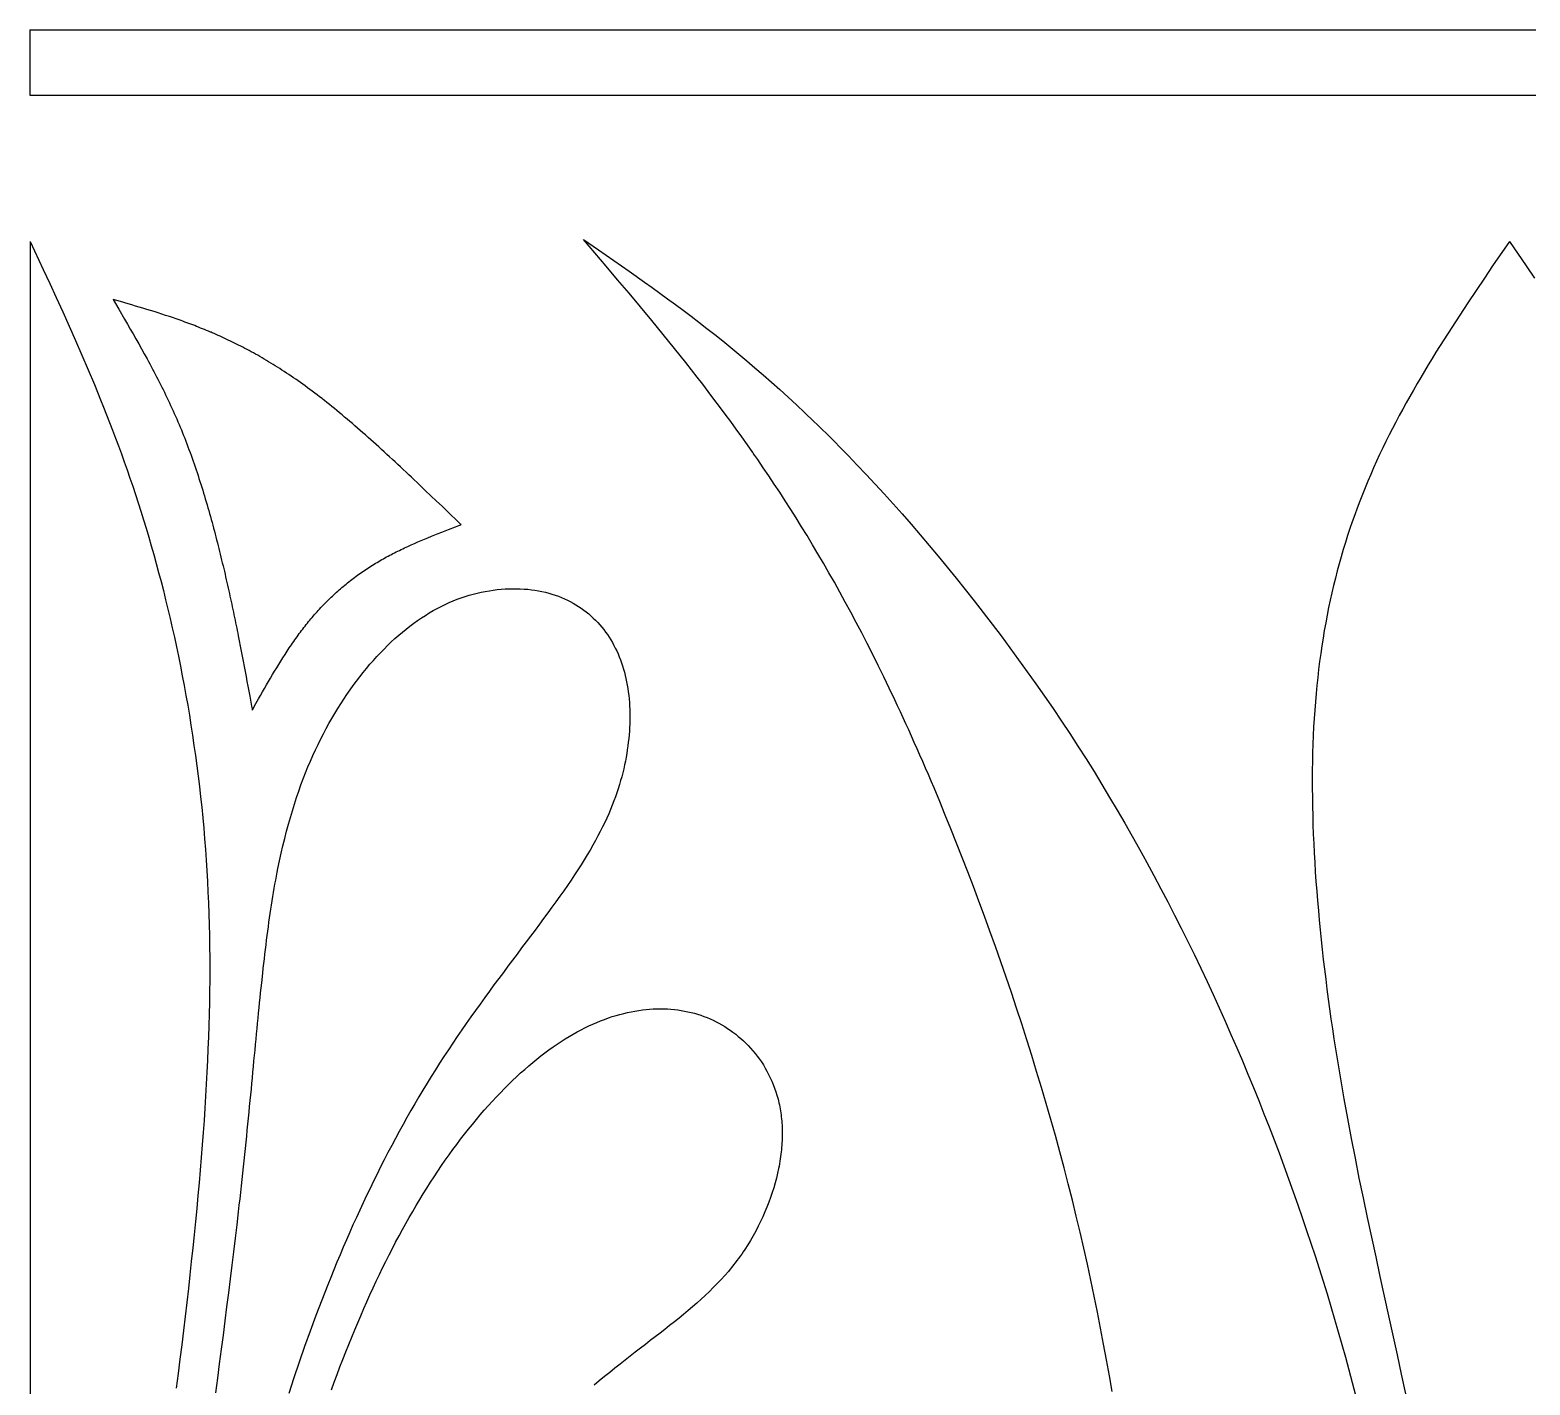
# Model space of a CAD drawing. Extents: x 0 to 279, y 0 to 212.
# Drawn here: x 2.93 to 25.21, y 139.08 to 159.21 of the extents above; entities that cross this region are included whole.
import ezdxf

# ---------------------------------------------------------------- set-up
doc = ezdxf.new("R2010")
doc.units = 0
doc.layers.add('LAYER_1', color=18, linetype='CONTINUOUS')

msp = doc.modelspace()

# ---------------------------------------------------------------- linework, layer by layer
at = {"layer": 'LAYER_1'}
for points in [[(2.927, 159.214), (2.929, 159.214), (2.933, 159.214), (2.941, 159.214), (2.951, 159.214), (2.965, 159.214), (2.981, 159.214), (3.001, 159.214), (3.023, 159.214), (3.048, 159.214), (3.076, 159.214), (3.107, 159.214), (3.141, 159.214), (3.178, 159.214), (3.218, 159.214), (3.26, 159.214), (3.306, 159.214), (3.354, 159.214), (3.405, 159.214), (3.459, 159.214), (3.515, 159.214), (3.575, 159.214), (3.637, 159.214), (3.702, 159.214), (3.77, 159.214), (3.84, 159.214), (3.913, 159.214), (3.989, 159.214), (4.067, 159.214), (4.149, 159.214), (4.233, 159.214), (4.319, 159.214), (4.408, 159.214), (4.595, 159.214), (4.792, 159.214), (4.999, 159.214), (5.216, 159.214), (5.444, 159.214), (5.682, 159.214), (5.93, 159.214), (6.187, 159.214), (6.455, 159.214), (6.732, 159.214), (7.019, 159.214), (7.315, 159.214), (7.621, 159.214), (7.936, 159.214), (8.26, 159.214), (8.594, 159.214), (8.937, 159.214), (9.288, 159.214), (9.649, 159.214), (10.018, 159.214), (10.396, 159.214), (10.782, 159.214), (11.177, 159.214), (11.58, 159.214), (11.992, 159.214), (12.412, 159.214), (12.84, 159.214), (13.276, 159.214), (13.719, 159.214), (14.171, 159.214), (14.631, 159.214), (15.098, 159.214), (15.572, 159.214), (16.054, 159.214), (16.544, 159.214), (17.041, 159.214), (17.544, 159.214), (18.055, 159.214), (18.573, 159.214), (19.098, 159.214), (19.63, 159.214), (20.168, 159.214), (20.713, 159.214), (21.264, 159.214), (21.822, 159.214), (22.386, 159.214), (22.957, 159.214), (23.533, 159.214), (24.116, 159.214), (24.704, 159.214), (25.299, 159.214)], [(2.928, 158.241), (2.928, 158.241), (2.928, 158.241), (2.928, 158.241), (2.928, 158.241), (2.928, 158.241), (2.928, 158.241), (2.928, 158.241), (2.928, 158.241), (2.928, 158.241), (2.928, 158.242), (2.928, 158.242), (2.928, 158.242), (2.928, 158.242), (2.928, 158.243), (2.928, 158.243), (2.928, 158.243), (2.928, 158.244), (2.928, 158.244), (2.928, 158.245), (2.928, 158.245), (2.928, 158.245), (2.928, 158.246), (2.928, 158.246), (2.928, 158.247), (2.928, 158.247), (2.928, 158.248), (2.928, 158.248), (2.928, 158.249), (2.928, 158.25), (2.928, 158.25), (2.928, 158.251), (2.928, 158.252), (2.928, 158.253), (2.928, 158.254), (2.928, 158.256), (2.928, 158.257), (2.928, 158.259), (2.928, 158.261), (2.928, 158.263), (2.928, 158.265), (2.928, 158.267), (2.928, 158.269), (2.928, 158.271), (2.928, 158.273), (2.928, 158.275), (2.928, 158.278), (2.928, 158.28), (2.928, 158.282), (2.928, 158.285), (2.928, 158.288), (2.928, 158.29), (2.928, 158.293), (2.928, 158.296), (2.928, 158.299), (2.928, 158.301), (2.928, 158.304), (2.928, 158.307), (2.928, 158.311), (2.928, 158.314), (2.928, 158.317), (2.928, 158.32), (2.928, 158.324), (2.928, 158.327), (2.928, 158.33), (2.928, 158.334), (2.928, 158.337), (2.928, 158.341), (2.928, 158.345), (2.928, 158.348), (2.928, 158.352), (2.928, 158.356), (2.928, 158.36), (2.928, 158.364), (2.928, 158.368), (2.928, 158.372), (2.928, 158.376), (2.928, 158.38), (2.928, 158.384), (2.928, 158.388), (2.928, 158.393), (2.928, 158.397), (2.928, 158.401), (2.928, 158.406), (2.928, 158.41), (2.928, 158.415), (2.928, 158.419), (2.928, 158.424), (2.928, 158.428), (2.928, 158.433), (2.928, 158.438), (2.928, 158.442), (2.928, 158.447), (2.928, 158.452), (2.928, 158.457), (2.928, 158.461), (2.928, 158.466), (2.928, 158.471), (2.928, 158.476), (2.928, 158.481), (2.928, 158.486), (2.928, 158.491), (2.928, 158.496), (2.928, 158.501), (2.928, 158.507), (2.928, 158.512), (2.928, 158.517), (2.928, 158.522), (2.928, 158.527), (2.928, 158.533), (2.928, 158.538), (2.928, 158.543), (2.928, 158.549), (2.928, 158.554), (2.928, 158.559), (2.928, 158.565), (2.928, 158.57), (2.928, 158.581), (2.928, 158.592), (2.928, 158.603), (2.928, 158.614), (2.928, 158.625), (2.928, 158.636), (2.928, 158.648), (2.928, 158.659), (2.928, 158.67), (2.928, 158.682), (2.928, 158.704), (2.928, 158.727), (2.928, 158.75), (2.928, 158.773), (2.928, 158.784), (2.928, 158.795), (2.928, 158.807), (2.928, 158.818), (2.928, 158.829), (2.928, 158.84), (2.928, 158.851), (2.928, 158.862), (2.928, 158.873), (2.928, 158.884), (2.928, 158.89), (2.928, 158.895), (2.928, 158.901), (2.928, 158.906), (2.928, 158.911), (2.928, 158.917), (2.928, 158.922), (2.928, 158.927), (2.928, 158.932), (2.928, 158.938), (2.928, 158.943), (2.928, 158.948), (2.928, 158.953), (2.928, 158.958), (2.928, 158.963), (2.928, 158.968), (2.928, 158.973), (2.928, 158.978), (2.928, 158.983), (2.928, 158.988), (2.928, 158.993), (2.928, 158.998), (2.928, 159.003), (2.928, 159.007), (2.928, 159.012), (2.928, 159.017), (2.928, 159.022), (2.928, 159.026), (2.928, 159.031), (2.928, 159.035), (2.928, 159.04), (2.928, 159.044), (2.928, 159.049), (2.928, 159.053), (2.928, 159.057), (2.928, 159.062), (2.928, 159.066), (2.928, 159.07), (2.928, 159.074), (2.928, 159.078), (2.928, 159.083), (2.928, 159.087), (2.928, 159.091), (2.928, 159.094), (2.928, 159.098), (2.928, 159.102), (2.928, 159.106), (2.928, 159.11), (2.928, 159.113), (2.928, 159.117), (2.928, 159.12), (2.928, 159.124), (2.928, 159.127), (2.928, 159.131), (2.928, 159.134), (2.928, 159.137), (2.928, 159.141), (2.928, 159.144), (2.928, 159.147), (2.928, 159.15), (2.928, 159.153), (2.928, 159.156), (2.928, 159.159), (2.928, 159.161), (2.928, 159.164), (2.928, 159.167), (2.928, 159.169), (2.928, 159.172), (2.928, 159.174), (2.928, 159.177), (2.928, 159.179), (2.928, 159.181), (2.928, 159.184), (2.928, 159.186), (2.928, 159.188), (2.928, 159.19), (2.928, 159.192), (2.928, 159.193), (2.928, 159.195), (2.928, 159.197), (2.928, 159.199), (2.928, 159.2), (2.928, 159.201), (2.928, 159.203), (2.928, 159.204), (2.928, 159.204), (2.928, 159.205), (2.928, 159.205), (2.928, 159.206), (2.928, 159.207), (2.928, 159.207), (2.928, 159.208), (2.928, 159.208), (2.928, 159.209), (2.928, 159.209), (2.928, 159.209), (2.928, 159.21), (2.928, 159.21), (2.928, 159.211), (2.928, 159.211), (2.928, 159.211), (2.928, 159.212), (2.928, 159.212), (2.928, 159.212), (2.928, 159.212), (2.928, 159.213), (2.928, 159.213), (2.928, 159.213), (2.928, 159.213), (2.928, 159.213), (2.928, 159.214), (2.928, 159.214), (2.928, 159.214), (2.928, 159.214), (2.928, 159.214), (2.928, 159.214)], [(25.299, 158.241), (24.704, 158.241), (24.116, 158.241), (23.533, 158.241), (22.957, 158.241), (22.386, 158.241), (21.822, 158.241), (21.264, 158.241), (20.713, 158.241), (20.168, 158.241), (19.63, 158.241), (19.098, 158.241), (18.573, 158.241), (18.055, 158.241), (17.545, 158.241), (17.041, 158.241), (16.544, 158.241), (16.055, 158.241), (15.572, 158.241), (15.098, 158.241), (14.631, 158.241), (14.171, 158.241), (13.72, 158.241), (13.276, 158.241), (12.84, 158.241), (12.412, 158.241), (11.992, 158.241), (11.58, 158.241), (11.177, 158.241), (10.782, 158.241), (10.396, 158.241), (10.018, 158.241), (9.649, 158.241), (9.288, 158.241), (8.937, 158.241), (8.594, 158.241), (8.261, 158.241), (7.936, 158.241), (7.621, 158.241), (7.315, 158.241), (7.019, 158.241), (6.732, 158.241), (6.455, 158.241), (6.187, 158.241), (5.93, 158.241), (5.682, 158.241), (5.444, 158.241), (5.216, 158.241), (4.999, 158.241), (4.792, 158.241), (4.595, 158.241), (4.409, 158.241), (4.319, 158.241), (4.233, 158.241), (4.149, 158.241), (4.068, 158.241), (3.989, 158.241), (3.913, 158.241), (3.84, 158.241), (3.77, 158.241), (3.702, 158.241), (3.637, 158.241), (3.575, 158.241), (3.515, 158.241), (3.459, 158.241), (3.405, 158.241), (3.354, 158.241), (3.306, 158.241), (3.26, 158.241), (3.218, 158.241), (3.178, 158.241), (3.141, 158.241), (3.107, 158.241), (3.076, 158.241), (3.048, 158.241), (3.023, 158.241), (3.001, 158.241), (2.981, 158.241), (2.965, 158.241), (2.952, 158.241), (2.941, 158.241), (2.934, 158.241), (2.929, 158.241), (2.928, 158.241)], [(2.928, 156.072), (3.123, 155.655), (3.22, 155.446), (3.317, 155.236), (3.413, 155.024), (3.509, 154.812), (3.604, 154.598), (3.699, 154.382), (3.792, 154.164), (3.884, 153.943), (3.93, 153.832), (3.976, 153.72), (4.021, 153.607), (4.066, 153.494), (4.11, 153.38), (4.155, 153.265), (4.199, 153.149), (4.242, 153.032), (4.285, 152.914), (4.328, 152.796), (4.37, 152.676), (4.412, 152.555), (4.453, 152.434), (4.494, 152.311), (4.534, 152.187), (4.574, 152.062), (4.614, 151.935), (4.652, 151.808), (4.691, 151.679), (4.729, 151.549), (4.766, 151.418), (4.802, 151.286), (4.838, 151.153), (4.874, 151.018), (4.909, 150.883), (4.943, 150.746), (4.976, 150.609), (5.009, 150.47), (5.041, 150.331), (5.072, 150.19), (5.103, 150.048), (5.133, 149.906), (5.162, 149.762), (5.19, 149.618), (5.217, 149.472), (5.244, 149.326), (5.27, 149.179), (5.295, 149.031), (5.319, 148.882), (5.342, 148.733), (5.364, 148.582), (5.386, 148.431), (5.406, 148.279), (5.426, 148.126), (5.444, 147.973), (5.462, 147.819), (5.478, 147.664), (5.494, 147.508), (5.508, 147.352), (5.522, 147.195), (5.534, 147.037), (5.545, 146.879), (5.555, 146.721), (5.564, 146.561), (5.572, 146.401), (5.579, 146.241), (5.585, 146.079), (5.589, 145.917), (5.593, 145.755), (5.595, 145.591), (5.597, 145.426), (5.597, 145.261), (5.597, 145.095), (5.595, 144.927), (5.593, 144.759), (5.589, 144.59), (5.584, 144.419), (5.579, 144.248), (5.572, 144.075), (5.565, 143.901), (5.556, 143.725), (5.547, 143.549), (5.537, 143.371), (5.525, 143.191), (5.513, 143.01), (5.5, 142.828), (5.487, 142.644), (5.472, 142.459), (5.456, 142.271), (5.44, 142.083), (5.423, 141.892), (5.405, 141.7), (5.386, 141.506), (5.366, 141.311), (5.346, 141.113), (5.324, 140.914), (5.302, 140.712), (5.28, 140.509), (5.256, 140.304), (5.232, 140.096), (5.207, 139.887), (5.181, 139.675), (5.155, 139.462), (5.128, 139.247), (5.101, 139.03)], [(2.928, 156.072), (2.928, 156.072), (2.928, 156.071), (2.928, 156.069), (2.928, 156.066), (2.928, 156.063), (2.928, 156.058), (2.928, 156.053), (2.928, 156.047), (2.928, 156.041), (2.928, 156.033), (2.928, 156.025), (2.928, 156.016), (2.928, 156.006), (2.928, 155.996), (2.928, 155.985), (2.928, 155.973), (2.928, 155.96), (2.928, 155.946), (2.928, 155.932), (2.928, 155.917), (2.928, 155.902), (2.928, 155.885), (2.928, 155.868), (2.928, 155.85), (2.928, 155.832), (2.928, 155.812), (2.928, 155.792), (2.928, 155.772), (2.928, 155.75), (2.928, 155.728), (2.928, 155.705), (2.928, 155.682), (2.928, 155.632), (2.928, 155.581), (2.928, 155.526), (2.928, 155.468), (2.928, 155.408), (2.928, 155.346), (2.928, 155.28), (2.928, 155.212), (2.928, 155.142), (2.928, 155.069), (2.928, 154.993), (2.928, 154.915), (2.928, 154.834), (2.928, 154.751), (2.928, 154.665), (2.928, 154.577), (2.928, 154.487), (2.928, 154.394), (2.928, 154.299), (2.928, 154.202), (2.928, 154.102), (2.928, 154), (2.928, 153.896), (2.928, 153.79), (2.928, 153.681), (2.928, 153.57), (2.928, 153.457), (2.928, 153.342), (2.928, 153.225), (2.928, 153.106), (2.928, 152.985), (2.928, 152.861), (2.928, 152.736), (2.928, 152.609), (2.928, 152.48), (2.928, 152.349), (2.928, 152.216), (2.928, 152.081), (2.928, 151.945), (2.928, 151.806), (2.928, 151.666), (2.928, 151.524), (2.928, 151.38), (2.928, 151.235), (2.928, 151.087), (2.928, 150.939), (2.928, 150.788), (2.928, 150.636), (2.928, 150.482), (2.928, 150.327), (2.928, 150.17), (2.928, 150.012), (2.928, 149.852), (2.928, 149.691), (2.928, 149.528), (2.928, 149.364), (2.928, 149.198), (2.928, 149.031), (2.928, 148.863), (2.928, 148.694), (2.928, 148.523), (2.928, 148.351), (2.928, 148.177), (2.928, 148.003), (2.928, 147.827), (2.928, 147.65), (2.928, 147.472), (2.928, 147.293), (2.928, 147.112), (2.928, 146.931), (2.928, 146.748), (2.928, 146.565), (2.928, 146.381), (2.928, 146.195), (2.928, 146.009), (2.928, 145.821), (2.928, 145.633), (2.928, 145.444), (2.928, 145.254), (2.928, 145.064), (2.928, 144.872), (2.928, 144.68), (2.928, 144.487), (2.928, 144.293), (2.928, 143.903), (2.928, 143.511), (2.928, 143.117), (2.928, 142.72), (2.928, 142.321), (2.928, 141.921), (2.928, 141.519), (2.928, 141.115), (2.928, 140.71), (2.928, 140.305), (2.928, 139.491), (2.928, 138.676)], [(19.005, 138.978), (18.964, 139.214), (18.921, 139.45), (18.878, 139.686), (18.833, 139.923), (18.786, 140.159), (18.738, 140.397), (18.689, 140.634), (18.637, 140.872), (18.584, 141.11), (18.529, 141.348), (18.473, 141.587), (18.414, 141.826), (18.354, 142.065), (18.292, 142.305), (18.228, 142.544), (18.162, 142.783), (18.095, 143.022), (18.026, 143.261), (17.956, 143.499), (17.884, 143.736), (17.811, 143.973), (17.737, 144.208), (17.662, 144.443), (17.586, 144.676), (17.508, 144.909), (17.43, 145.139), (17.351, 145.368), (17.271, 145.596), (17.19, 145.822), (17.109, 146.045), (17.027, 146.267), (16.944, 146.487), (16.861, 146.704), (16.778, 146.918), (16.695, 147.131), (16.611, 147.34), (16.527, 147.546), (16.443, 147.75), (16.359, 147.95), (16.317, 148.049), (16.275, 148.148), (16.233, 148.245), (16.192, 148.342), (16.15, 148.437), (16.108, 148.532), (16.066, 148.626), (16.025, 148.719), (15.983, 148.811), (15.942, 148.902), (15.9, 148.992), (15.859, 149.082), (15.818, 149.171), (15.776, 149.259), (15.694, 149.432), (15.612, 149.602), (15.53, 149.77), (15.448, 149.934), (15.366, 150.095), (15.285, 150.253), (15.203, 150.409), (15.122, 150.562), (15.041, 150.713), (14.96, 150.86), (14.879, 151.006), (14.797, 151.149), (14.716, 151.29), (14.635, 151.428), (14.554, 151.565), (14.473, 151.699), (14.392, 151.831), (14.311, 151.962), (14.23, 152.09), (14.148, 152.217), (14.067, 152.343), (13.986, 152.466), (13.904, 152.588), (13.822, 152.709), (13.74, 152.829), (13.699, 152.888), (13.679, 152.917), (13.677, 152.919), (13.677, 152.92), (13.676, 152.922), (13.673, 152.925), (13.668, 152.933), (13.586, 153.05), (13.503, 153.166), (13.421, 153.281), (13.338, 153.394), (13.255, 153.507), (13.172, 153.619), (13.089, 153.729), (13.005, 153.839), (12.922, 153.948), (12.838, 154.056), (12.671, 154.27), (12.503, 154.481), (12.335, 154.689), (12.166, 154.895), (11.997, 155.099), (11.828, 155.302), (11.658, 155.503), (11.489, 155.703), (11.15, 156.102), (11.376, 155.946), (11.602, 155.789), (11.83, 155.63), (12.057, 155.468), (12.172, 155.386), (12.286, 155.303), (12.401, 155.219), (12.517, 155.134), (12.633, 155.048), (12.749, 154.96), (12.865, 154.871), (12.983, 154.78), (13.1, 154.687), (13.219, 154.593), (13.338, 154.496), (13.457, 154.398), (13.578, 154.297), (13.699, 154.195), (13.82, 154.089), (13.943, 153.982), (14.066, 153.872), (14.19, 153.759), (14.315, 153.643), (14.441, 153.525), (14.568, 153.403), (14.632, 153.341), (14.696, 153.279), (14.761, 153.215), (14.825, 153.151), (14.89, 153.086), (14.955, 153.02), (15.086, 152.886), (15.218, 152.749), (15.35, 152.609), (15.483, 152.466), (15.616, 152.321), (15.75, 152.172), (15.884, 152.021), (16.018, 151.868), (16.153, 151.712), (16.287, 151.554), (16.422, 151.393), (16.556, 151.23), (16.69, 151.065), (16.824, 150.898), (16.957, 150.729), (17.09, 150.558), (17.223, 150.385), (17.355, 150.21), (17.486, 150.034), (17.616, 149.856), (17.745, 149.676), (17.873, 149.495), (18.001, 149.312), (18.127, 149.129), (18.251, 148.943), (18.375, 148.757), (18.496, 148.57), (18.617, 148.381), (18.736, 148.192), (18.853, 148.002), (18.968, 147.81), (19.082, 147.618), (19.194, 147.426), (19.304, 147.232), (19.413, 147.038), (19.521, 146.844), (19.626, 146.649), (19.73, 146.453), (19.833, 146.257), (19.934, 146.061), (20.033, 145.864), (20.131, 145.667), (20.227, 145.47), (20.322, 145.273), (20.415, 145.075), (20.506, 144.878), (20.596, 144.681), (20.685, 144.483), (20.771, 144.286), (20.857, 144.089), (20.941, 143.892), (21.023, 143.696), (21.104, 143.499), (21.183, 143.304), (21.261, 143.108), (21.337, 142.913), (21.412, 142.719), (21.485, 142.525), (21.557, 142.332), (21.627, 142.14), (21.696, 141.948), (21.764, 141.756), (21.83, 141.566), (21.894, 141.375), (21.958, 141.186), (22.02, 140.996), (22.081, 140.807), (22.14, 140.618), (22.199, 140.43), (22.256, 140.242), (22.311, 140.053), (22.366, 139.866), (22.42, 139.678), (22.472, 139.49), (22.523, 139.303), (22.574, 139.115), (22.623, 138.927)], [(24.907, 156.072), (24.659, 155.709), (24.536, 155.526), (24.413, 155.344), (24.291, 155.161), (24.17, 154.978), (24.051, 154.794), (23.933, 154.61), (23.817, 154.424), (23.76, 154.332), (23.703, 154.238), (23.647, 154.145), (23.591, 154.051), (23.536, 153.958), (23.482, 153.863), (23.428, 153.769), (23.375, 153.674), (23.323, 153.579), (23.272, 153.484), (23.221, 153.388), (23.171, 153.292), (23.122, 153.196), (23.074, 153.099), (23.027, 153.002), (22.98, 152.905), (22.935, 152.807), (22.891, 152.709), (22.848, 152.61), (22.805, 152.511), (22.764, 152.412), (22.724, 152.312), (22.685, 152.211), (22.646, 152.11), (22.609, 152.009), (22.573, 151.906), (22.538, 151.804), (22.504, 151.7), (22.471, 151.596), (22.439, 151.492), (22.409, 151.386), (22.379, 151.28), (22.35, 151.174), (22.322, 151.066), (22.296, 150.958), (22.27, 150.849), (22.246, 150.739), (22.222, 150.629), (22.2, 150.517), (22.179, 150.405), (22.158, 150.292), (22.139, 150.178), (22.121, 150.063), (22.104, 149.947), (22.088, 149.83), (22.073, 149.712), (22.059, 149.593), (22.047, 149.473), (22.035, 149.352), (22.025, 149.23), (22.015, 149.107), (22.007, 148.982), (21.999, 148.857), (21.993, 148.73), (21.988, 148.602), (21.984, 148.473), (21.981, 148.343), (21.979, 148.212), (21.978, 148.079), (21.978, 147.946), (21.98, 147.811), (21.982, 147.676), (21.985, 147.539), (21.989, 147.402), (21.994, 147.263), (22.001, 147.124), (22.008, 146.984), (22.016, 146.843), (22.024, 146.702), (22.034, 146.56), (22.045, 146.417), (22.056, 146.273), (22.069, 146.129), (22.082, 145.985), (22.096, 145.84), (22.111, 145.694), (22.127, 145.548), (22.143, 145.402), (22.16, 145.255), (22.178, 145.108), (22.197, 144.96), (22.216, 144.813), (22.237, 144.665), (22.257, 144.517), (22.279, 144.369), (22.301, 144.22), (22.324, 144.072), (22.347, 143.924), (22.372, 143.775), (22.396, 143.627), (22.422, 143.479), (22.448, 143.331), (22.501, 143.035), (22.557, 142.74), (22.614, 142.446), (22.673, 142.152), (22.734, 141.858), (22.795, 141.565), (22.857, 141.273), (22.921, 140.981), (22.984, 140.689), (23.112, 140.107), (23.239, 139.527), (23.301, 139.238), (23.363, 138.948)], [(24.907, 156.072), (25.155, 155.709), (25.279, 155.526)], [(5.687, 138.963), (5.716, 139.18), (5.744, 139.394), (5.773, 139.608), (5.8, 139.82), (5.828, 140.031), (5.854, 140.24), (5.881, 140.447), (5.906, 140.653), (5.932, 140.857), (5.956, 141.058), (5.98, 141.258), (6.004, 141.456), (6.026, 141.651), (6.037, 141.748), (6.048, 141.845), (6.059, 141.94), (6.07, 142.036), (6.08, 142.13), (6.09, 142.224), (6.1, 142.317), (6.11, 142.41), (6.12, 142.502), (6.129, 142.594), (6.138, 142.685), (6.147, 142.775), (6.156, 142.864), (6.165, 142.953), (6.174, 143.042), (6.183, 143.13), (6.191, 143.217), (6.199, 143.303), (6.208, 143.389), (6.216, 143.475), (6.224, 143.559), (6.232, 143.643), (6.24, 143.727), (6.248, 143.81), (6.255, 143.892), (6.263, 143.974), (6.271, 144.055), (6.278, 144.135), (6.286, 144.215), (6.294, 144.295), (6.301, 144.373), (6.309, 144.451), (6.316, 144.529), (6.324, 144.606), (6.332, 144.682), (6.339, 144.758), (6.347, 144.833), (6.354, 144.907), (6.362, 144.981), (6.37, 145.055), (6.386, 145.199), (6.394, 145.271), (6.402, 145.342), (6.41, 145.412), (6.418, 145.482), (6.426, 145.551), (6.435, 145.62), (6.443, 145.688), (6.452, 145.755), (6.46, 145.822), (6.469, 145.888), (6.478, 145.954), (6.488, 146.019), (6.497, 146.083), (6.507, 146.147), (6.516, 146.21), (6.526, 146.273), (6.536, 146.335), (6.546, 146.397), (6.557, 146.458), (6.567, 146.518), (6.578, 146.578), (6.589, 146.637), (6.601, 146.696), (6.612, 146.754), (6.636, 146.869), (6.661, 146.981), (6.686, 147.092), (6.712, 147.2), (6.74, 147.306), (6.768, 147.41), (6.796, 147.512), (6.826, 147.612), (6.857, 147.71), (6.888, 147.807), (6.92, 147.901), (6.953, 147.994), (6.987, 148.085), (7.022, 148.175), (7.057, 148.262), (7.093, 148.348), (7.13, 148.433), (7.168, 148.516), (7.207, 148.597), (7.246, 148.678), (7.286, 148.756), (7.327, 148.833), (7.369, 148.909), (7.412, 148.984), (7.455, 149.058), (7.499, 149.13), (7.544, 149.201), (7.589, 149.271), (7.635, 149.34), (7.682, 149.407), (7.73, 149.474), (7.778, 149.539), (7.827, 149.603), (7.877, 149.666), (7.927, 149.727), (7.978, 149.787), (8.03, 149.846), (8.082, 149.903), (8.134, 149.959), (8.187, 150.014), (8.241, 150.067), (8.295, 150.119), (8.35, 150.169), (8.405, 150.218), (8.46, 150.265), (8.516, 150.31), (8.573, 150.354), (8.629, 150.397), (8.686, 150.438), (8.744, 150.477), (8.802, 150.515), (8.86, 150.55), (8.918, 150.585), (8.977, 150.617), (9.036, 150.648), (9.095, 150.676), (9.155, 150.704), (9.214, 150.729), (9.274, 150.753), (9.334, 150.775), (9.394, 150.795), (9.454, 150.813), (9.514, 150.83), (9.573, 150.845), (9.633, 150.859), (9.692, 150.871), (9.752, 150.881), (9.811, 150.89), (9.869, 150.898), (9.927, 150.903), (9.985, 150.908), (10.043, 150.91), (10.1, 150.911), (10.156, 150.911), (10.212, 150.909), (10.268, 150.906), (10.322, 150.902), (10.376, 150.895), (10.429, 150.888), (10.482, 150.879), (10.533, 150.869), (10.584, 150.857), (10.634, 150.845), (10.683, 150.83), (10.731, 150.815), (10.778, 150.798), (10.824, 150.78), (10.868, 150.761), (10.912, 150.74), (10.955, 150.719), (10.997, 150.696), (11.038, 150.672), (11.078, 150.647), (11.117, 150.621), (11.155, 150.594), (11.192, 150.565), (11.228, 150.536), (11.263, 150.505), (11.297, 150.474), (11.33, 150.442), (11.362, 150.408), (11.393, 150.374), (11.423, 150.339), (11.451, 150.303), (11.479, 150.266), (11.506, 150.228), (11.532, 150.19), (11.556, 150.15), (11.58, 150.11), (11.603, 150.069), (11.624, 150.027), (11.644, 149.985), (11.664, 149.942), (11.682, 149.898), (11.7, 149.854), (11.716, 149.809), (11.731, 149.763), (11.746, 149.716), (11.759, 149.669), (11.771, 149.622), (11.782, 149.574), (11.792, 149.525), (11.802, 149.476), (11.81, 149.426), (11.817, 149.376), (11.823, 149.325), (11.829, 149.274), (11.833, 149.222), (11.836, 149.17), (11.839, 149.118), (11.84, 149.065), (11.84, 149.012), (11.84, 148.958), (11.838, 148.904), (11.836, 148.85), (11.833, 148.795), (11.829, 148.74), (11.823, 148.685), (11.817, 148.629), (11.81, 148.574), (11.802, 148.518), (11.794, 148.461), (11.784, 148.405), (11.773, 148.348), (11.761, 148.291), (11.748, 148.234), (11.734, 148.176), (11.719, 148.117), (11.703, 148.059), (11.685, 147.999), (11.666, 147.939), (11.646, 147.879), (11.625, 147.818), (11.602, 147.756), (11.578, 147.694), (11.552, 147.631), (11.525, 147.567), (11.496, 147.502), (11.466, 147.437), (11.434, 147.371), (11.4, 147.304), (11.365, 147.236), (11.328, 147.167), (11.289, 147.097), (11.249, 147.027), (11.206, 146.955), (11.162, 146.882), (11.116, 146.808), (11.068, 146.733), (11.018, 146.657), (10.966, 146.579), (10.912, 146.501), (10.857, 146.421), (10.8, 146.34), (10.742, 146.259), (10.682, 146.176), (10.621, 146.093), (10.559, 146.008), (10.495, 145.923), (10.431, 145.836), (10.365, 145.749), (10.299, 145.661), (10.232, 145.572), (10.165, 145.482), (10.097, 145.392), (10.028, 145.301), (9.96, 145.209), (9.891, 145.116), (9.821, 145.023), (9.752, 144.929), (9.683, 144.835), (9.614, 144.739), (9.545, 144.644), (9.477, 144.548), (9.409, 144.451), (9.341, 144.354), (9.274, 144.256), (9.208, 144.158), (9.143, 144.06), (9.078, 143.961), (9.014, 143.861), (8.951, 143.761), (8.888, 143.661), (8.827, 143.561), (8.765, 143.46), (8.705, 143.358), (8.645, 143.256), (8.586, 143.154), (8.528, 143.051), (8.47, 142.948), (8.413, 142.844), (8.356, 142.74), (8.301, 142.635), (8.245, 142.53), (8.191, 142.425), (8.137, 142.319), (8.084, 142.212), (8.031, 142.106), (7.979, 141.998), (7.927, 141.891), (7.876, 141.783), (7.826, 141.674), (7.776, 141.565), (7.726, 141.456), (7.678, 141.346), (7.629, 141.235), (7.582, 141.125), (7.534, 141.013), (7.488, 140.902), (7.442, 140.79), (7.396, 140.677), (7.351, 140.564), (7.306, 140.451), (7.262, 140.337), (7.218, 140.223), (7.175, 140.109), (7.091, 139.879), (7.008, 139.648), (6.927, 139.416), (6.848, 139.183), (6.771, 138.949)], [(7.405, 139.005), (7.447, 139.12), (7.49, 139.234), (7.533, 139.347), (7.576, 139.458), (7.62, 139.569), (7.663, 139.679), (7.707, 139.788), (7.752, 139.895), (7.797, 140.002), (7.841, 140.107), (7.887, 140.212), (7.932, 140.315), (7.978, 140.417), (8.025, 140.519), (8.072, 140.619), (8.119, 140.718), (8.166, 140.817), (8.214, 140.914), (8.262, 141.01), (8.311, 141.106), (8.36, 141.2), (8.41, 141.293), (8.46, 141.386), (8.51, 141.477), (8.561, 141.567), (8.613, 141.657), (8.665, 141.745), (8.717, 141.832), (8.77, 141.919), (8.823, 142.004), (8.877, 142.089), (8.932, 142.173), (8.987, 142.255), (9.042, 142.337), (9.098, 142.417), (9.154, 142.497), (9.211, 142.575), (9.268, 142.652), (9.326, 142.728), (9.384, 142.803), (9.442, 142.877), (9.5, 142.949), (9.559, 143.021), (9.618, 143.09), (9.677, 143.159), (9.736, 143.226), (9.796, 143.292), (9.856, 143.357), (9.916, 143.42), (9.976, 143.482), (10.036, 143.542), (10.096, 143.601), (10.156, 143.658), (10.217, 143.714), (10.277, 143.768), (10.337, 143.821), (10.398, 143.872), (10.458, 143.921), (10.518, 143.969), (10.578, 144.015), (10.638, 144.059), (10.698, 144.102), (10.758, 144.143), (10.818, 144.182), (10.878, 144.22), (10.937, 144.256), (10.996, 144.291), (11.056, 144.324), (11.115, 144.355), (11.173, 144.385), (11.232, 144.413), (11.29, 144.44), (11.349, 144.465), (11.406, 144.489), (11.464, 144.511), (11.522, 144.531), (11.579, 144.551), (11.636, 144.568), (11.692, 144.584), (11.749, 144.599), (11.805, 144.612), (11.861, 144.624), (11.916, 144.635), (11.971, 144.643), (12.026, 144.651), (12.08, 144.657), (12.134, 144.662), (12.188, 144.665), (12.241, 144.667), (12.294, 144.668), (12.347, 144.667), (12.399, 144.665), (12.45, 144.662), (12.501, 144.657), (12.552, 144.651), (12.602, 144.644), (12.652, 144.635), (12.701, 144.625), (12.75, 144.613), (12.798, 144.601), (12.846, 144.587), (12.893, 144.571), (12.94, 144.555), (12.986, 144.537), (13.031, 144.518), (13.076, 144.498), (13.12, 144.476), (13.164, 144.453), (13.207, 144.429), (13.249, 144.403), (13.291, 144.377), (13.332, 144.349), (13.372, 144.32), (13.412, 144.29), (13.451, 144.258), (13.489, 144.225), (13.526, 144.191), (13.563, 144.156), (13.599, 144.12), (13.634, 144.083), (13.668, 144.044), (13.701, 144.004), (13.733, 143.963), (13.764, 143.921), (13.794, 143.878), (13.823, 143.833), (13.85, 143.787), (13.877, 143.741), (13.902, 143.693), (13.926, 143.644), (13.949, 143.594), (13.97, 143.542), (13.99, 143.49), (14.008, 143.436), (14.025, 143.382), (14.033, 143.354), (14.041, 143.326), (14.048, 143.298), (14.055, 143.269), (14.061, 143.24), (14.067, 143.211), (14.072, 143.182), (14.077, 143.152), (14.082, 143.122), (14.086, 143.092), (14.09, 143.062), (14.093, 143.031), (14.096, 143), (14.099, 142.969), (14.101, 142.937), (14.102, 142.906), (14.103, 142.873), (14.104, 142.841), (14.104, 142.809), (14.104, 142.776), (14.103, 142.743), (14.101, 142.709), (14.1, 142.676), (14.097, 142.642), (14.095, 142.608), (14.092, 142.574), (14.088, 142.54), (14.084, 142.505), (14.079, 142.471), (14.074, 142.436), (14.069, 142.401), (14.063, 142.366), (14.056, 142.33), (14.049, 142.295), (14.034, 142.224), (14.017, 142.153), (13.998, 142.081), (13.978, 142.009), (13.955, 141.937), (13.931, 141.865), (13.905, 141.793), (13.877, 141.721), (13.847, 141.649), (13.816, 141.578), (13.783, 141.506), (13.748, 141.436), (13.711, 141.365), (13.673, 141.295), (13.633, 141.226), (13.591, 141.158), (13.547, 141.09), (13.525, 141.057), (13.502, 141.023), (13.479, 140.99), (13.455, 140.958), (13.431, 140.925), (13.406, 140.893), (13.381, 140.861), (13.356, 140.829), (13.33, 140.798), (13.304, 140.766), (13.25, 140.705), (13.195, 140.644), (13.139, 140.584), (13.08, 140.525), (13.021, 140.467), (12.96, 140.409), (12.898, 140.352), (12.835, 140.295), (12.77, 140.238), (12.704, 140.182), (12.638, 140.127), (12.57, 140.071), (12.501, 140.015), (12.431, 139.96), (12.361, 139.904), (12.289, 139.848), (12.217, 139.792), (12.144, 139.736), (12.07, 139.679), (11.996, 139.622), (11.921, 139.564), (11.846, 139.505), (11.77, 139.446), (11.694, 139.386), (11.617, 139.326), (11.54, 139.264), (11.463, 139.201), (11.385, 139.138), (11.308, 139.073)]]:
    msp.add_lwpolyline(points, dxfattribs=at)
msp.add_lwpolyline([(4.162, 155.208), (4.247, 155.063), (4.333, 154.917), (4.375, 154.844), (4.417, 154.77), (4.46, 154.697), (4.502, 154.623), (4.543, 154.549), (4.585, 154.475), (4.626, 154.401), (4.667, 154.326), (4.687, 154.288), (4.708, 154.251), (4.728, 154.213), (4.748, 154.175), (4.768, 154.137), (4.788, 154.099), (4.808, 154.061), (4.827, 154.023), (4.847, 153.985), (4.866, 153.946), (4.886, 153.908), (4.905, 153.869), (4.924, 153.83), (4.943, 153.791), (4.962, 153.752), (4.98, 153.713), (4.999, 153.673), (5.017, 153.634), (5.035, 153.594), (5.054, 153.554), (5.071, 153.514), (5.089, 153.474), (5.107, 153.434), (5.124, 153.393), (5.142, 153.352), (5.159, 153.311), (5.176, 153.27), (5.193, 153.229), (5.209, 153.188), (5.226, 153.146), (5.242, 153.104), (5.258, 153.062), (5.274, 153.02), (5.289, 152.978), (5.305, 152.936), (5.32, 152.893), (5.336, 152.851), (5.351, 152.808), (5.366, 152.765), (5.38, 152.722), (5.395, 152.679), (5.409, 152.636), (5.424, 152.593), (5.438, 152.55), (5.452, 152.506), (5.466, 152.463), (5.479, 152.419), (5.493, 152.376), (5.506, 152.332), (5.519, 152.289), (5.532, 152.245), (5.545, 152.202), (5.558, 152.158), (5.571, 152.114), (5.583, 152.071), (5.595, 152.027), (5.608, 151.984), (5.62, 151.94), (5.632, 151.897), (5.643, 151.853), (5.655, 151.81), (5.667, 151.766), (5.678, 151.723), (5.689, 151.68), (5.7, 151.637), (5.711, 151.593), (5.722, 151.55), (5.733, 151.508), (5.744, 151.465), (5.754, 151.422), (5.765, 151.38), (5.775, 151.337), (5.785, 151.295), (5.795, 151.253), (5.805, 151.211), (5.815, 151.169), (5.825, 151.127), (5.834, 151.085), (5.844, 151.044), (5.853, 151.003), (5.862, 150.962), (5.872, 150.921), (5.881, 150.88), (5.89, 150.84), (5.898, 150.8), (5.907, 150.759), (5.916, 150.719), (5.925, 150.679), (5.933, 150.64), (5.941, 150.6), (5.95, 150.56), (5.958, 150.521), (5.966, 150.482), (5.974, 150.443), (5.982, 150.404), (5.99, 150.365), (5.998, 150.326), (6.006, 150.288), (6.014, 150.249), (6.022, 150.211), (6.037, 150.134), (6.052, 150.058), (6.066, 149.982), (6.081, 149.907), (6.095, 149.832), (6.11, 149.757), (6.124, 149.682), (6.138, 149.608), (6.151, 149.534), (6.165, 149.46), (6.179, 149.386), (6.192, 149.312), (6.219, 149.164), (6.226, 149.128), (6.229, 149.109), (6.23, 149.107), (6.23, 149.106), (6.23, 149.106), (6.23, 149.106), (6.23, 149.106), (6.23, 149.106), (6.232, 149.109), (6.236, 149.116), (6.265, 149.168), (6.324, 149.273), (6.353, 149.325), (6.383, 149.377), (6.412, 149.429), (6.442, 149.48), (6.472, 149.532), (6.502, 149.583), (6.532, 149.634), (6.562, 149.685), (6.593, 149.736), (6.623, 149.786), (6.654, 149.836), (6.685, 149.885), (6.717, 149.934), (6.733, 149.959), (6.748, 149.983), (6.764, 150.007), (6.78, 150.031), (6.796, 150.055), (6.813, 150.079), (6.829, 150.103), (6.845, 150.127), (6.862, 150.15), (6.878, 150.173), (6.895, 150.197), (6.911, 150.22), (6.928, 150.243), (6.945, 150.265), (6.962, 150.288), (6.979, 150.311), (6.996, 150.333), (7.014, 150.355), (7.031, 150.377), (7.049, 150.399), (7.066, 150.421), (7.084, 150.442), (7.102, 150.464), (7.12, 150.485), (7.138, 150.506), (7.156, 150.527), (7.174, 150.548), (7.192, 150.568), (7.211, 150.589), (7.229, 150.609), (7.248, 150.629), (7.267, 150.649), (7.286, 150.669), (7.305, 150.688), (7.324, 150.708), (7.343, 150.727), (7.363, 150.746), (7.382, 150.765), (7.402, 150.784), (7.421, 150.802), (7.441, 150.821), (7.461, 150.839), (7.481, 150.857), (7.501, 150.876), (7.521, 150.893), (7.541, 150.911), (7.562, 150.929), (7.582, 150.946), (7.603, 150.963), (7.624, 150.98), (7.645, 150.997), (7.666, 151.014), (7.687, 151.031), (7.708, 151.047), (7.729, 151.063), (7.751, 151.079), (7.772, 151.095), (7.794, 151.111), (7.815, 151.127), (7.837, 151.142), (7.859, 151.158), (7.881, 151.173), (7.903, 151.188), (7.926, 151.203), (7.948, 151.217), (7.971, 151.232), (7.993, 151.246), (8.016, 151.261), (8.039, 151.275), (8.062, 151.289), (8.085, 151.302), (8.108, 151.316), (8.131, 151.33), (8.154, 151.343), (8.178, 151.356), (8.201, 151.369), (8.225, 151.382), (8.249, 151.395), (8.272, 151.407), (8.296, 151.42), (8.32, 151.432), (8.344, 151.445), (8.369, 151.457), (8.393, 151.469), (8.417, 151.481), (8.441, 151.493), (8.466, 151.504), (8.49, 151.516), (8.54, 151.539), (8.589, 151.561), (8.639, 151.584), (8.689, 151.606), (8.739, 151.627), (8.79, 151.648), (8.84, 151.669), (8.891, 151.69), (8.942, 151.711), (8.993, 151.731), (9.044, 151.751), (9.096, 151.772), (9.147, 151.792), (9.25, 151.831), (9.301, 151.851), (9.327, 151.861), (9.33, 151.862), (9.332, 151.863), (9.332, 151.863), (9.332, 151.863), (9.332, 151.863), (9.331, 151.864), (9.33, 151.865), (9.32, 151.875), (9.299, 151.895), (9.133, 152.055), (9.05, 152.135), (8.967, 152.214), (8.884, 152.293), (8.801, 152.372), (8.76, 152.411), (8.719, 152.45), (8.678, 152.489), (8.637, 152.528), (8.596, 152.567), (8.555, 152.605), (8.514, 152.644), (8.473, 152.682), (8.432, 152.72), (8.392, 152.758), (8.351, 152.796), (8.311, 152.833), (8.27, 152.87), (8.23, 152.907), (8.19, 152.944), (8.15, 152.981), (8.11, 153.017), (8.07, 153.053), (8.03, 153.089), (7.99, 153.124), (7.951, 153.16), (7.912, 153.195), (7.872, 153.229), (7.833, 153.263), (7.794, 153.297), (7.756, 153.331), (7.717, 153.365), (7.678, 153.398), (7.64, 153.43), (7.602, 153.462), (7.564, 153.494), (7.526, 153.526), (7.488, 153.557), (7.451, 153.588), (7.413, 153.618), (7.376, 153.648), (7.339, 153.678), (7.302, 153.707), (7.284, 153.721), (7.266, 153.736), (7.229, 153.764), (7.193, 153.792), (7.157, 153.819), (7.121, 153.846), (7.086, 153.872), (7.05, 153.898), (7.015, 153.924), (6.98, 153.949), (6.945, 153.974), (6.91, 153.999), (6.875, 154.023), (6.841, 154.047), (6.806, 154.07), (6.772, 154.093), (6.738, 154.116), (6.705, 154.138), (6.671, 154.16), (6.637, 154.181), (6.604, 154.203), (6.571, 154.223), (6.538, 154.244), (6.505, 154.264), (6.472, 154.284), (6.439, 154.304), (6.407, 154.323), (6.375, 154.342), (6.342, 154.36), (6.31, 154.379), (6.278, 154.397), (6.246, 154.414), (6.215, 154.432), (6.183, 154.449), (6.152, 154.466), (6.12, 154.482), (6.089, 154.499), (6.058, 154.515), (6.027, 154.53), (5.996, 154.546), (5.965, 154.561), (5.935, 154.576), (5.904, 154.591), (5.873, 154.606), (5.843, 154.62), (5.813, 154.634), (5.783, 154.648), (5.752, 154.662), (5.722, 154.675), (5.692, 154.688), (5.663, 154.701), (5.633, 154.714), (5.618, 154.721), (5.616, 154.721), (5.615, 154.722), (5.615, 154.722), (5.615, 154.722), (5.613, 154.723), (5.609, 154.724), (5.579, 154.737), (5.55, 154.749), (5.52, 154.762), (5.491, 154.774), (5.462, 154.785), (5.432, 154.797), (5.403, 154.809), (5.374, 154.82), (5.345, 154.831), (5.316, 154.842), (5.287, 154.853), (5.258, 154.864), (5.229, 154.874), (5.2, 154.885), (5.172, 154.895), (5.143, 154.905), (5.114, 154.915), (5.086, 154.925), (5.057, 154.935), (5, 154.955), (4.943, 154.973), (4.887, 154.992), (4.831, 155.01), (4.774, 155.028), (4.718, 155.045), (4.662, 155.062), (4.606, 155.079), (4.551, 155.096), (4.495, 155.112), (4.439, 155.129), (4.384, 155.145), (4.273, 155.177)], close=True, dxfattribs=at)

doc.saveas('drawing.dxf')
